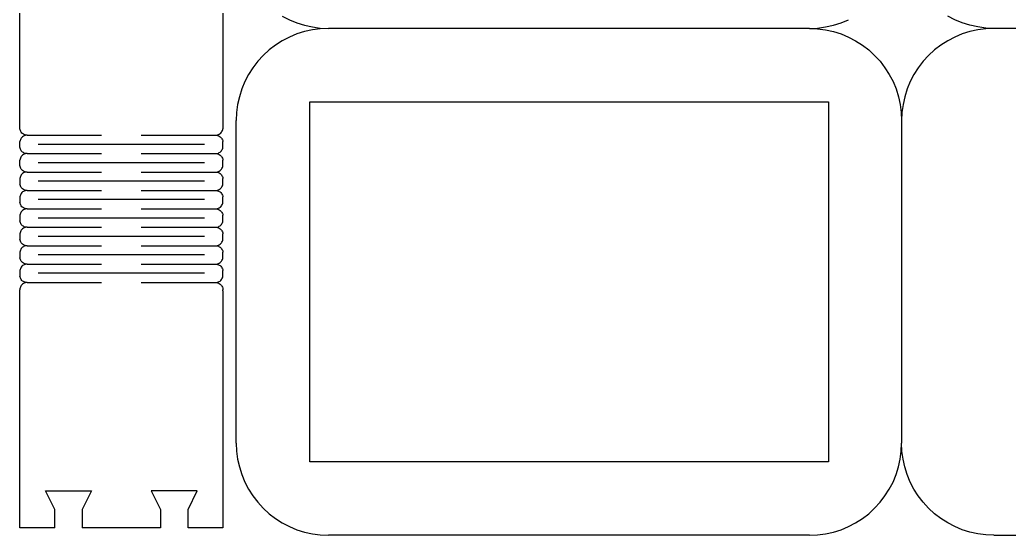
# Model space of a CAD drawing. Extents: x -213 to 213, y -294 to 294.
# Drawn here: x -213.3 to 59.5, y -293.6 to -151.4 of the extents above; entities that cross this region are included whole.
import ezdxf

# ---------------------------------------------------------------- set-up
doc = ezdxf.new("R2010")
doc.units = 0
doc.header["$MEASUREMENT"] = 0
doc.layers.get('0').update_dxf_attribs({"linetype": 'CONTINUOUS'})

msp = doc.modelspace()

# ---------------------------------------------------------------- linework, layer by layer
for p, q in [((-213.33, -181.45), (-213.33, -103.96)), ((-157.33, -103.97), (-157.33, -181.45)), ((-140.94, -150.37), (-138.98, -151.39)), ((-138.98, -151.39), (-136.93, -152.24)), ((-136.93, -152.24), (-134.82, -152.9)), ((11.02, -152.9), (13.14, -152.24)), ((13.14, -152.24), (15.19, -151.39)), ((44.52, -151.39), (42.55, -150.37)), ((46.56, -152.24), (44.52, -151.39)), ((48.68, -152.9), (46.56, -152.24)), ((-136.93, -155.3), (-138.98, -156.15)), ((-134.82, -154.64), (-136.93, -155.3)), ((-134.82, -152.9), (-132.65, -153.38)), ((-132.65, -154.16), (-134.82, -154.64)), ((-132.65, -153.38), (-130.46, -153.67)), ((-130.46, -153.87), (-132.65, -154.16)), ((-130.46, -153.67), (-128.24, -153.77)), ((-128.24, -153.77), (-130.46, -153.87)), ((4.45, -153.77), (-128.24, -153.77)), ((4.45, -153.77), (6.66, -153.67)), ((4.45, -153.77), (6.66, -153.87)), ((6.66, -153.67), (8.86, -153.38)), ((6.66, -153.87), (8.86, -154.16)), ((8.86, -153.38), (11.02, -152.9)), ((8.86, -154.16), (11.02, -154.64)), ((11.02, -154.64), (13.14, -155.3)), ((13.14, -155.3), (15.19, -156.15)), ((46.56, -155.3), (44.52, -156.15)), ((48.68, -154.64), (46.56, -155.3)), ((50.84, -153.38), (48.68, -152.9)), ((50.84, -154.16), (48.68, -154.64)), ((53.04, -153.67), (50.84, -153.38)), ((53.04, -153.87), (50.84, -154.16)), ((55.25, -153.77), (53.04, -153.67)), ((55.25, -153.77), (53.04, -153.87)), ((187.94, -153.77), (55.25, -153.77)), ((-140.94, -157.17), (-142.81, -158.36)), ((-138.98, -156.15), (-140.94, -157.17)), ((15.19, -156.15), (17.15, -157.17)), ((17.15, -157.17), (19.02, -158.36)), ((42.55, -157.17), (40.68, -158.36)), ((44.52, -156.15), (42.55, -157.17)), ((-144.57, -159.71), (-146.2, -161.21)), ((-142.81, -158.36), (-144.57, -159.71)), ((19.02, -158.36), (20.78, -159.71)), ((20.78, -159.71), (22.41, -161.21)), ((38.92, -159.71), (37.29, -161.21)), ((40.68, -158.36), (38.92, -159.71)), ((-147.7, -162.84), (-149.05, -164.6)), ((-146.2, -161.21), (-147.7, -162.84)), ((22.41, -161.21), (23.91, -162.84)), ((23.91, -162.84), (25.26, -164.6)), ((35.79, -162.84), (34.44, -164.6)), ((37.29, -161.21), (35.79, -162.84)), ((-149.05, -164.6), (-150.24, -166.47)), ((25.26, -164.6), (26.45, -166.47)), ((34.44, -164.6), (33.25, -166.47)), ((-151.26, -168.44), (-152.11, -170.48)), ((-150.24, -166.47), (-151.26, -168.44)), ((26.45, -166.47), (27.47, -168.44)), ((27.47, -168.44), (28.32, -170.48)), ((32.23, -168.44), (31.38, -170.48)), ((33.25, -166.47), (32.23, -168.44)), ((-152.11, -170.48), (-152.78, -172.6)), ((28.32, -170.48), (28.99, -172.6)), ((31.38, -170.48), (30.72, -172.6)), ((-152.78, -172.6), (-153.26, -174.76)), ((-133.32, -174.02), (9.68, -174.02)), ((-133.32, -273.31), (-133.32, -174.02)), ((9.68, -174.02), (9.68, -273.31)), ((28.99, -172.6), (29.46, -174.76)), ((30.72, -172.6), (30.24, -174.76)), ((-153.55, -176.96), (-153.64, -179.17)), ((-153.26, -174.76), (-153.55, -176.96)), ((29.46, -174.76), (29.75, -176.96)), ((29.75, -176.96), (29.85, -179.17)), ((29.95, -176.96), (29.85, -179.17)), ((30.24, -174.76), (29.95, -176.96)), ((-153.64, -268.16), (-153.64, -179.17)), ((29.85, -179.17), (29.85, -268.16)), ((-213.27, -181.72), (-213.33, -181.45)), ((-213.19, -181.97), (-213.27, -181.72)), ((-213.07, -182.21), (-213.19, -181.97)), ((-212.92, -182.43), (-213.07, -182.21)), ((-212.75, -182.63), (-212.92, -182.43)), ((-212.55, -182.8), (-212.75, -182.63)), ((-212.33, -182.95), (-212.55, -182.8)), ((-158.34, -182.95), (-158.12, -182.8)), ((-158.12, -182.8), (-157.92, -182.63)), ((-157.92, -182.63), (-157.75, -182.43)), ((-157.75, -182.43), (-157.6, -182.21)), ((-157.6, -182.21), (-157.48, -181.97)), ((-157.48, -181.97), (-157.39, -181.72)), ((-157.39, -181.72), (-157.33, -181.45)), ((-213.27, -184.73), (-213.33, -184.99)), ((-213.33, -186.53), (-213.33, -184.99)), ((-213.19, -184.48), (-213.27, -184.73)), ((-213.07, -184.24), (-213.19, -184.48)), ((-212.92, -184.02), (-213.07, -184.24)), ((-212.75, -183.82), (-212.92, -184.02)), ((-212.55, -183.64), (-212.75, -183.82)), ((-212.33, -183.49), (-212.55, -183.64)), ((-212.09, -183.07), (-212.33, -182.95)), ((-212.09, -183.38), (-212.33, -183.49)), ((-211.84, -183.15), (-212.09, -183.07)), ((-211.84, -183.29), (-212.09, -183.38)), ((-211.31, -183.22), (-211.84, -183.15)), ((-211.31, -183.22), (-211.84, -183.29)), ((-211.31, -183.22), (-190.83, -183.22)), ((-179.83, -183.22), (-159.83, -183.22)), ((-159.83, -183.22), (-159.36, -183.22)), ((-159.36, -183.22), (-158.83, -183.15)), ((-159.36, -183.22), (-158.83, -183.29)), ((-158.83, -183.15), (-158.58, -183.07)), ((-158.83, -183.29), (-158.58, -183.38)), ((-158.58, -183.07), (-158.34, -182.95)), ((-158.58, -183.38), (-158.34, -183.49)), ((-158.34, -183.49), (-158.12, -183.64)), ((-158.12, -183.64), (-157.92, -183.82)), ((-157.92, -183.82), (-157.75, -184.02)), ((-157.75, -184.02), (-157.6, -184.24)), ((-157.6, -184.24), (-157.48, -184.48)), ((-157.48, -184.48), (-157.39, -184.73)), ((-157.39, -184.73), (-157.34, -184.99)), ((-157.34, -185.24), (-157.34, -184.99)), ((-157.34, -186.53), (-157.34, -185.24)), ((-213.27, -186.8), (-213.33, -186.53)), ((-213.19, -187.05), (-213.27, -186.8)), ((-213.07, -187.29), (-213.19, -187.05)), ((-212.92, -187.51), (-213.07, -187.29)), ((-212.75, -187.71), (-212.92, -187.51)), ((-212.55, -187.88), (-212.75, -187.71)), ((-212.33, -188.03), (-212.55, -187.88)), ((-212.09, -188.15), (-212.33, -188.03)), ((-211.84, -188.23), (-212.09, -188.15)), ((-211.31, -188.3), (-211.84, -188.23)), ((-162.41, -185.76), (-208.26, -185.76)), ((-159.36, -188.3), (-158.83, -188.23)), ((-158.83, -188.23), (-158.58, -188.15)), ((-158.58, -188.15), (-158.34, -188.03)), ((-158.34, -188.03), (-158.12, -187.88)), ((-158.12, -187.88), (-157.92, -187.71)), ((-157.92, -187.71), (-157.75, -187.51)), ((-157.75, -187.51), (-157.6, -187.29)), ((-157.6, -187.29), (-157.48, -187.05)), ((-157.48, -187.05), (-157.39, -186.8)), ((-157.39, -186.8), (-157.34, -186.53)), ((-213.34, -191.1), (-213.33, -190.07)), ((-213.27, -189.81), (-213.33, -190.07)), ((-213.19, -189.56), (-213.27, -189.81)), ((-213.07, -189.32), (-213.19, -189.56)), ((-212.92, -189.1), (-213.07, -189.32)), ((-212.75, -188.9), (-212.92, -189.1)), ((-212.55, -188.72), (-212.75, -188.9)), ((-212.33, -188.57), (-212.55, -188.72)), ((-212.09, -188.46), (-212.33, -188.57)), ((-211.84, -188.37), (-212.09, -188.46)), ((-211.31, -188.3), (-211.84, -188.37)), ((-211.31, -188.3), (-190.83, -188.3)), ((-162.41, -190.84), (-208.26, -190.84)), ((-179.83, -188.3), (-159.83, -188.3)), ((-159.83, -188.3), (-159.36, -188.3)), ((-159.36, -188.3), (-158.83, -188.37)), ((-158.83, -188.37), (-158.58, -188.46)), ((-158.58, -188.46), (-158.34, -188.57)), ((-158.34, -188.57), (-158.12, -188.72)), ((-158.12, -188.72), (-157.92, -188.9)), ((-157.92, -188.9), (-157.75, -189.1)), ((-157.75, -189.1), (-157.6, -189.32)), ((-157.6, -189.32), (-157.48, -189.56)), ((-157.48, -189.56), (-157.39, -189.81)), ((-157.39, -189.81), (-157.34, -190.07)), ((-157.34, -191.61), (-157.34, -190.07)), ((-213.33, -191.61), (-213.34, -191.1)), ((-213.27, -191.88), (-213.33, -191.61)), ((-213.19, -192.13), (-213.27, -191.88)), ((-213.07, -192.37), (-213.19, -192.13)), ((-212.92, -192.59), (-213.07, -192.37)), ((-212.75, -192.79), (-212.92, -192.59)), ((-212.55, -192.96), (-212.75, -192.79)), ((-212.33, -193.11), (-212.55, -192.96)), ((-212.33, -193.65), (-212.55, -193.8)), ((-212.09, -193.23), (-212.33, -193.11)), ((-212.09, -193.54), (-212.33, -193.65)), ((-211.84, -193.31), (-212.09, -193.23)), ((-211.84, -193.45), (-212.09, -193.54)), ((-211.31, -193.38), (-211.84, -193.31)), ((-211.31, -193.38), (-211.84, -193.45)), ((-211.31, -193.38), (-190.83, -193.38)), ((-179.83, -193.38), (-159.83, -193.38)), ((-159.83, -193.38), (-159.36, -193.38)), ((-159.36, -193.38), (-158.83, -193.31)), ((-159.36, -193.38), (-158.83, -193.45)), ((-158.83, -193.31), (-158.58, -193.23)), ((-158.83, -193.45), (-158.58, -193.54)), ((-158.58, -193.23), (-158.34, -193.11)), ((-158.58, -193.54), (-158.34, -193.65)), ((-158.34, -193.11), (-158.12, -192.96)), ((-158.34, -193.65), (-158.12, -193.8)), ((-158.12, -192.96), (-157.92, -192.79)), ((-157.92, -192.79), (-157.75, -192.59)), ((-157.75, -192.59), (-157.6, -192.37)), ((-157.6, -192.37), (-157.48, -192.13)), ((-157.48, -192.13), (-157.39, -191.88)), ((-157.39, -191.88), (-157.34, -191.61)), ((-213.27, -194.89), (-213.33, -195.15)), ((-213.33, -195.15), (-213.33, -196.69)), ((-213.19, -194.64), (-213.27, -194.89)), ((-213.07, -194.4), (-213.19, -194.64)), ((-212.92, -194.18), (-213.07, -194.4)), ((-212.75, -193.98), (-212.92, -194.18)), ((-212.55, -193.8), (-212.75, -193.98)), ((-162.41, -195.92), (-208.26, -195.92)), ((-158.12, -193.8), (-157.92, -193.98)), ((-157.92, -193.98), (-157.75, -194.18)), ((-157.75, -194.18), (-157.6, -194.4)), ((-157.6, -194.4), (-157.48, -194.64)), ((-157.48, -194.64), (-157.39, -194.89)), ((-157.39, -194.89), (-157.34, -195.15)), ((-157.34, -196.69), (-157.34, -195.15)), ((-213.27, -196.96), (-213.33, -196.69)), ((-213.19, -197.21), (-213.27, -196.96)), ((-213.07, -197.45), (-213.19, -197.21)), ((-212.92, -197.67), (-213.07, -197.45)), ((-212.75, -197.87), (-212.92, -197.67)), ((-212.75, -199.06), (-212.92, -199.26)), ((-212.55, -198.04), (-212.75, -197.87)), ((-212.55, -198.88), (-212.75, -199.06)), ((-212.33, -198.19), (-212.55, -198.04)), ((-212.33, -198.73), (-212.55, -198.88)), ((-212.09, -198.31), (-212.33, -198.19)), ((-212.09, -198.62), (-212.33, -198.73)), ((-211.84, -198.39), (-212.09, -198.31)), ((-211.84, -198.53), (-212.09, -198.62)), ((-211.31, -198.46), (-211.84, -198.39)), ((-211.31, -198.46), (-211.84, -198.53)), ((-211.31, -198.46), (-190.83, -198.46)), ((-179.83, -198.46), (-159.83, -198.46)), ((-159.83, -198.46), (-159.36, -198.46)), ((-159.36, -198.46), (-158.83, -198.39)), ((-159.36, -198.46), (-158.83, -198.53)), ((-158.83, -198.39), (-158.58, -198.31)), ((-158.83, -198.53), (-158.58, -198.62)), ((-158.58, -198.31), (-158.34, -198.19)), ((-158.58, -198.62), (-158.34, -198.73)), ((-158.34, -198.19), (-158.12, -198.04)), ((-158.34, -198.73), (-158.12, -198.88)), ((-158.12, -198.04), (-157.92, -197.87)), ((-158.12, -198.88), (-157.92, -199.06)), ((-157.92, -197.87), (-157.75, -197.67)), ((-157.92, -199.06), (-157.75, -199.26)), ((-157.75, -197.67), (-157.6, -197.45)), ((-157.6, -197.45), (-157.48, -197.21)), ((-157.48, -197.21), (-157.39, -196.96)), ((-157.39, -196.96), (-157.34, -196.69)), ((-213.27, -199.97), (-213.33, -200.23)), ((-213.33, -200.23), (-213.33, -201.77)), ((-213.27, -202.04), (-213.33, -201.77)), ((-213.19, -199.72), (-213.27, -199.97)), ((-213.07, -199.48), (-213.19, -199.72)), ((-212.92, -199.26), (-213.07, -199.48)), ((-162.41, -201), (-208.26, -201)), ((-157.75, -199.26), (-157.6, -199.48)), ((-157.6, -199.48), (-157.48, -199.72)), ((-157.48, -199.72), (-157.39, -199.97)), ((-157.39, -199.97), (-157.34, -200.23)), ((-157.39, -202.04), (-157.34, -201.77)), ((-157.34, -201.77), (-157.34, -200.23)), ((-213.19, -202.29), (-213.27, -202.04)), ((-213.07, -202.53), (-213.19, -202.29)), ((-213.07, -204.56), (-213.19, -204.8)), ((-212.92, -202.75), (-213.07, -202.53)), ((-212.92, -204.34), (-213.07, -204.56)), ((-212.75, -202.95), (-212.92, -202.75)), ((-212.75, -204.14), (-212.92, -204.34)), ((-212.55, -203.12), (-212.75, -202.95)), ((-212.55, -203.96), (-212.75, -204.14)), ((-212.33, -203.27), (-212.55, -203.12)), ((-212.33, -203.81), (-212.55, -203.96)), ((-212.09, -203.39), (-212.33, -203.27)), ((-212.09, -203.7), (-212.33, -203.81)), ((-211.84, -203.47), (-212.09, -203.39)), ((-211.84, -203.61), (-212.09, -203.7)), ((-211.31, -203.54), (-211.84, -203.47)), ((-211.31, -203.54), (-211.84, -203.61)), ((-211.31, -203.54), (-190.83, -203.54)), ((-179.83, -203.54), (-159.83, -203.54)), ((-159.83, -203.54), (-159.36, -203.54)), ((-159.36, -203.54), (-158.83, -203.47)), ((-159.36, -203.54), (-158.83, -203.61)), ((-158.83, -203.47), (-158.58, -203.39)), ((-158.83, -203.61), (-158.58, -203.7)), ((-158.58, -203.39), (-158.34, -203.27)), ((-158.58, -203.7), (-158.34, -203.81)), ((-158.34, -203.27), (-158.12, -203.12)), ((-158.34, -203.81), (-158.12, -203.96)), ((-158.12, -203.12), (-157.92, -202.95)), ((-158.12, -203.96), (-157.92, -204.14)), ((-157.92, -202.95), (-157.75, -202.75)), ((-157.92, -204.14), (-157.75, -204.34)), ((-157.75, -202.75), (-157.6, -202.53)), ((-157.75, -204.34), (-157.6, -204.56)), ((-157.6, -202.53), (-157.48, -202.29)), ((-157.6, -204.56), (-157.48, -204.8)), ((-157.48, -202.29), (-157.39, -202.04)), ((-213.27, -205.05), (-213.33, -205.31)), ((-213.33, -205.31), (-213.33, -206.85)), ((-213.27, -207.12), (-213.33, -206.85)), ((-213.19, -204.8), (-213.27, -205.05)), ((-213.19, -207.37), (-213.27, -207.12)), ((-213.07, -207.61), (-213.19, -207.37)), ((-162.41, -206.08), (-208.26, -206.08)), ((-157.6, -207.61), (-157.48, -207.37)), ((-157.48, -204.8), (-157.39, -205.05)), ((-157.48, -207.37), (-157.39, -207.12)), ((-157.39, -205.05), (-157.34, -205.31)), ((-157.39, -207.12), (-157.34, -206.85)), ((-157.34, -206.85), (-157.34, -205.31)), ((-213.19, -209.88), (-213.27, -210.13)), ((-213.07, -209.64), (-213.19, -209.88)), ((-212.92, -207.83), (-213.07, -207.61)), ((-212.92, -209.42), (-213.07, -209.64)), ((-212.75, -208.03), (-212.92, -207.83)), ((-212.75, -209.22), (-212.92, -209.42)), ((-212.55, -208.2), (-212.75, -208.03)), ((-212.55, -209.04), (-212.75, -209.22)), ((-212.33, -208.35), (-212.55, -208.2)), ((-212.33, -208.89), (-212.55, -209.04)), ((-212.09, -208.47), (-212.33, -208.35)), ((-212.09, -208.78), (-212.33, -208.89)), ((-211.84, -208.55), (-212.09, -208.47)), ((-211.84, -208.69), (-212.09, -208.78)), ((-211.31, -208.62), (-211.84, -208.55)), ((-211.31, -208.62), (-211.84, -208.69)), ((-211.31, -208.62), (-190.83, -208.62)), ((-179.83, -208.62), (-159.83, -208.62)), ((-159.83, -208.62), (-159.36, -208.62)), ((-159.36, -208.62), (-158.83, -208.55)), ((-159.36, -208.62), (-158.83, -208.69)), ((-158.83, -208.55), (-158.58, -208.47)), ((-158.83, -208.69), (-158.58, -208.78)), ((-158.58, -208.47), (-158.34, -208.35)), ((-158.58, -208.78), (-158.34, -208.89)), ((-158.34, -208.35), (-158.12, -208.2)), ((-158.34, -208.89), (-158.12, -209.04)), ((-158.12, -208.2), (-157.92, -208.03)), ((-158.12, -209.04), (-157.92, -209.22)), ((-157.92, -208.03), (-157.75, -207.83)), ((-157.92, -209.22), (-157.75, -209.42)), ((-157.75, -207.83), (-157.6, -207.61)), ((-157.75, -209.42), (-157.6, -209.64)), ((-157.6, -209.64), (-157.48, -209.88)), ((-157.48, -209.88), (-157.39, -210.13)), ((-213.27, -210.13), (-213.33, -210.39)), ((-213.33, -210.39), (-213.33, -211.93)), ((-213.27, -212.2), (-213.33, -211.93)), ((-213.19, -212.45), (-213.27, -212.2)), ((-213.07, -212.69), (-213.19, -212.45)), ((-212.92, -212.91), (-213.07, -212.69)), ((-162.41, -211.16), (-208.26, -211.16)), ((-157.75, -212.91), (-157.6, -212.69)), ((-157.6, -212.69), (-157.48, -212.45)), ((-157.48, -212.45), (-157.39, -212.2)), ((-157.39, -210.13), (-157.34, -210.39)), ((-157.39, -212.2), (-157.34, -211.93)), ((-157.34, -211.93), (-157.34, -210.39)), ((-213.27, -215.21), (-213.33, -215.47)), ((-213.33, -215.47), (-213.33, -217.01)), ((-213.19, -214.96), (-213.27, -215.21)), ((-213.07, -214.72), (-213.19, -214.96)), ((-212.92, -214.5), (-213.07, -214.72)), ((-212.75, -213.11), (-212.92, -212.91)), ((-212.75, -214.3), (-212.92, -214.5)), ((-212.55, -213.28), (-212.75, -213.11)), ((-212.55, -214.12), (-212.75, -214.3)), ((-212.33, -213.43), (-212.55, -213.28)), ((-212.33, -213.97), (-212.55, -214.12)), ((-212.09, -213.55), (-212.33, -213.43)), ((-212.09, -213.86), (-212.33, -213.97)), ((-211.84, -213.63), (-212.09, -213.55)), ((-211.84, -213.77), (-212.09, -213.86)), ((-211.31, -213.7), (-211.84, -213.63)), ((-211.31, -213.7), (-211.84, -213.77)), ((-211.31, -213.7), (-190.83, -213.7)), ((-179.83, -213.7), (-159.83, -213.7)), ((-159.83, -213.7), (-159.36, -213.7)), ((-159.36, -213.7), (-158.83, -213.63)), ((-159.36, -213.7), (-158.83, -213.77)), ((-158.83, -213.63), (-158.58, -213.55)), ((-158.83, -213.77), (-158.58, -213.86)), ((-158.58, -213.55), (-158.34, -213.43)), ((-158.58, -213.86), (-158.34, -213.97)), ((-158.34, -213.43), (-158.12, -213.28)), ((-158.34, -213.97), (-158.12, -214.12)), ((-158.12, -213.28), (-157.92, -213.11)), ((-158.12, -214.12), (-157.92, -214.3)), ((-157.92, -213.11), (-157.75, -212.91)), ((-157.92, -214.3), (-157.75, -214.5)), ((-157.75, -214.5), (-157.6, -214.72)), ((-157.6, -214.72), (-157.48, -214.96)), ((-157.48, -214.96), (-157.39, -215.21)), ((-157.39, -215.21), (-157.34, -215.47)), ((-157.34, -217.01), (-157.34, -215.47)), ((-213.27, -217.28), (-213.33, -217.01)), ((-213.19, -217.53), (-213.27, -217.28)), ((-213.07, -217.77), (-213.19, -217.53)), ((-212.92, -217.99), (-213.07, -217.77)), ((-212.75, -218.19), (-212.92, -217.99)), ((-212.55, -218.36), (-212.75, -218.19)), ((-162.41, -216.24), (-208.26, -216.24)), ((-158.12, -218.36), (-157.92, -218.19)), ((-157.92, -218.19), (-157.75, -217.99)), ((-157.75, -217.99), (-157.6, -217.77)), ((-157.6, -217.77), (-157.48, -217.53)), ((-157.48, -217.53), (-157.39, -217.28)), ((-157.39, -217.28), (-157.34, -217.01)), ((-213.27, -220.29), (-213.33, -220.55)), ((-213.33, -220.55), (-213.33, -222.09)), ((-213.19, -220.04), (-213.27, -220.29)), ((-213.07, -219.8), (-213.19, -220.04)), ((-212.92, -219.58), (-213.07, -219.8)), ((-212.75, -219.38), (-212.92, -219.58)), ((-212.55, -219.2), (-212.75, -219.38)), ((-212.33, -218.51), (-212.55, -218.36)), ((-212.33, -219.05), (-212.55, -219.2)), ((-212.09, -218.63), (-212.33, -218.51)), ((-212.09, -218.94), (-212.33, -219.05)), ((-211.84, -218.71), (-212.09, -218.63)), ((-211.84, -218.85), (-212.09, -218.94)), ((-211.31, -218.78), (-211.84, -218.71)), ((-211.31, -218.78), (-211.84, -218.85)), ((-211.31, -218.78), (-190.83, -218.78)), ((-179.83, -218.78), (-159.83, -218.78)), ((-159.83, -218.78), (-159.36, -218.78)), ((-159.36, -218.78), (-158.83, -218.71)), ((-159.36, -218.78), (-158.83, -218.85)), ((-158.83, -218.71), (-158.58, -218.63)), ((-158.83, -218.85), (-158.58, -218.94)), ((-158.58, -218.63), (-158.34, -218.51)), ((-158.58, -218.94), (-158.34, -219.05)), ((-158.34, -218.51), (-158.12, -218.36)), ((-158.34, -219.05), (-158.12, -219.2)), ((-158.12, -219.2), (-157.92, -219.38)), ((-157.92, -219.38), (-157.75, -219.58)), ((-157.75, -219.58), (-157.6, -219.8)), ((-157.6, -219.8), (-157.48, -220.04)), ((-157.48, -220.04), (-157.39, -220.29)), ((-157.39, -220.29), (-157.34, -220.55)), ((-157.34, -222.09), (-157.34, -220.55)), ((-213.27, -222.36), (-213.33, -222.09)), ((-213.19, -222.61), (-213.27, -222.36)), ((-213.07, -222.85), (-213.19, -222.61)), ((-212.92, -223.07), (-213.07, -222.85)), ((-212.75, -223.27), (-212.92, -223.07)), ((-212.55, -223.44), (-212.75, -223.27)), ((-212.33, -223.59), (-212.55, -223.44)), ((-212.09, -223.71), (-212.33, -223.59)), ((-211.84, -223.79), (-212.09, -223.71)), ((-162.41, -221.32), (-208.26, -221.32)), ((-158.83, -223.79), (-158.58, -223.71)), ((-158.58, -223.71), (-158.34, -223.59)), ((-158.34, -223.59), (-158.12, -223.44)), ((-158.12, -223.44), (-157.92, -223.27)), ((-157.92, -223.27), (-157.75, -223.07)), ((-157.75, -223.07), (-157.6, -222.85)), ((-157.6, -222.85), (-157.48, -222.61)), ((-157.48, -222.61), (-157.39, -222.36)), ((-157.39, -222.36), (-157.34, -222.09)), ((-213.33, -225.63), (-213.34, -225.85)), ((-213.34, -226), (-213.34, -225.85)), ((-213.34, -226.15), (-213.34, -226)), ((-213.34, -291.52), (-213.34, -226.15)), ((-213.27, -225.37), (-213.33, -225.63)), ((-213.19, -225.12), (-213.27, -225.37)), ((-213.07, -224.88), (-213.19, -225.12)), ((-212.92, -224.66), (-213.07, -224.88)), ((-212.75, -224.46), (-212.92, -224.66)), ((-212.55, -224.28), (-212.75, -224.46)), ((-212.33, -224.13), (-212.55, -224.28)), ((-212.09, -224.02), (-212.33, -224.13)), ((-211.84, -223.93), (-212.09, -224.02)), ((-211.31, -223.86), (-211.84, -223.79)), ((-211.31, -223.86), (-211.84, -223.93)), ((-211.31, -223.86), (-190.83, -223.86)), ((-179.83, -223.86), (-159.83, -223.86)), ((-159.83, -223.86), (-159.36, -223.86)), ((-159.36, -223.86), (-158.83, -223.79)), ((-159.36, -223.86), (-158.83, -223.93)), ((-158.83, -223.93), (-158.58, -224.02)), ((-158.58, -224.02), (-158.34, -224.13)), ((-158.34, -224.13), (-158.12, -224.28)), ((-158.12, -224.28), (-157.92, -224.46)), ((-157.92, -224.46), (-157.75, -224.66)), ((-157.75, -224.66), (-157.6, -224.88)), ((-157.6, -224.88), (-157.48, -225.12)), ((-157.48, -225.12), (-157.39, -225.37)), ((-157.39, -225.37), (-157.33, -225.89)), ((-157.32, -226.15), (-157.33, -225.89)), ((-157.32, -226.15), (-157.32, -291.52)), ((-153.64, -268.16), (-153.55, -270.37)), ((29.75, -270.37), (29.85, -268.16)), ((29.95, -270.37), (29.85, -268.16)), ((-153.55, -270.37), (-153.26, -272.57)), ((-153.26, -272.57), (-152.78, -274.73)), ((28.99, -274.73), (29.46, -272.57)), ((29.46, -272.57), (29.75, -270.37)), ((30.24, -272.57), (29.95, -270.37)), ((30.72, -274.73), (30.24, -272.57)), ((-152.78, -274.73), (-152.11, -276.85)), ((9.68, -273.31), (-133.32, -273.31)), ((28.32, -276.85), (28.99, -274.73)), ((31.38, -276.85), (30.72, -274.73)), ((-152.11, -276.85), (-151.26, -278.89)), ((27.47, -278.89), (28.32, -276.85)), ((32.23, -278.89), (31.38, -276.85)), ((-151.26, -278.89), (-150.24, -280.86)), ((-150.24, -280.86), (-149.05, -282.73)), ((25.26, -282.73), (26.45, -280.86)), ((26.45, -280.86), (27.47, -278.89)), ((33.25, -280.86), (32.23, -278.89)), ((34.44, -282.73), (33.25, -280.86)), ((-203.72, -286.44), (-206.26, -281.36)), ((-206.26, -281.36), (-193.56, -281.36)), ((-193.56, -281.36), (-196.1, -286.44)), ((-177.1, -281.36), (-174.56, -286.44)), ((-164.4, -281.36), (-177.1, -281.36)), ((-166.94, -286.44), (-164.4, -281.36)), ((-149.05, -282.73), (-147.7, -284.48)), ((23.91, -284.48), (25.26, -282.73)), ((35.79, -284.48), (34.44, -282.73)), ((-203.72, -291.52), (-203.72, -286.44)), ((-196.1, -286.44), (-196.1, -291.52)), ((-174.56, -286.44), (-174.56, -291.52)), ((-166.94, -291.52), (-166.94, -286.44)), ((-147.7, -284.48), (-146.2, -286.12)), ((-146.2, -286.12), (-144.57, -287.62)), ((20.78, -287.62), (22.41, -286.12)), ((22.41, -286.12), (23.91, -284.48)), ((37.29, -286.12), (35.79, -284.48)), ((38.92, -287.62), (37.29, -286.12)), ((-144.57, -287.62), (-142.81, -288.96)), ((-142.81, -288.96), (-140.94, -290.15)), ((17.15, -290.15), (19.02, -288.96)), ((19.02, -288.96), (20.78, -287.62)), ((40.68, -288.96), (38.92, -287.62)), ((42.55, -290.15), (40.68, -288.96)), ((-203.72, -291.52), (-213.34, -291.52)), ((-174.56, -291.52), (-196.1, -291.52)), ((-157.32, -291.52), (-166.94, -291.52)), ((-140.94, -290.15), (-138.98, -291.18)), ((-138.98, -291.18), (-136.93, -292.03)), ((13.14, -292.03), (15.19, -291.18)), ((15.19, -291.18), (17.15, -290.15)), ((44.52, -291.18), (42.55, -290.15)), ((46.56, -292.03), (44.52, -291.18)), ((-136.93, -292.03), (-134.82, -292.69)), ((-134.82, -292.69), (-132.65, -293.17)), ((-132.65, -293.17), (-130.46, -293.46)), ((-130.46, -293.46), (-128.24, -293.56)), ((4.45, -293.56), (-128.24, -293.56)), ((4.45, -293.56), (6.66, -293.46)), ((6.66, -293.46), (8.86, -293.17)), ((8.86, -293.17), (11.02, -292.69)), ((11.02, -292.69), (13.14, -292.03)), ((48.68, -292.69), (46.56, -292.03)), ((50.84, -293.17), (48.68, -292.69)), ((53.04, -293.46), (50.84, -293.17)), ((55.25, -293.56), (53.04, -293.46)), ((55.25, -293.56), (187.94, -293.56))]:
    msp.add_line(p, q)

doc.saveas('drawing.dxf')
